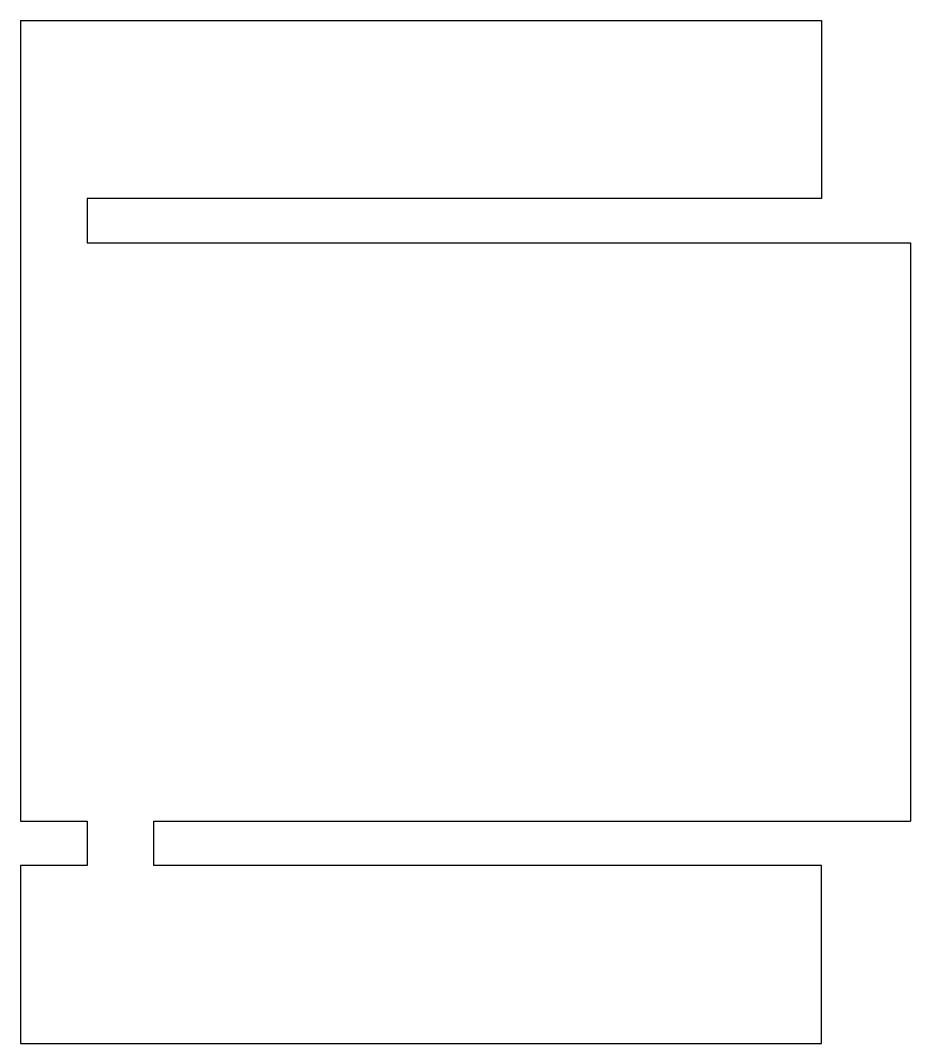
# Model space of a CAD drawing. Extents: x -20 to 20, y -23 to 23.
import ezdxf

# ---------------------------------------------------------------- set-up
doc = ezdxf.new("R2010")
doc.units = 0
doc.layers.add('MODELSKETCH_VISIBLE', color=7, linetype='CONTINUOUS')

msp = doc.modelspace()

# ---------------------------------------------------------------- linework, layer by layer
at = {"layer": 'MODELSKETCH_VISIBLE'}
for p, q in [((-20, 23), (-20, -13)), ((-20, 23), (16, 23)), ((16, 23), (16, 15)), ((16, 15), (-17, 15)), ((-17, 15), (-17, 13)), ((-17, 13), (20, 13)), ((20, 13), (20, -13)), ((-20, -13), (-17, -13)), ((-17, -13), (-17, -15)), ((-14, -15), (-14, -13)), ((-14, -13), (20, -13)), ((-20, -15), (-20, -23)), ((-17, -15), (-20, -15)), ((16, -15), (-14, -15)), ((16, -23), (16, -15)), ((-20, -23), (16, -23))]:
    msp.add_line(p, q, dxfattribs=at)

doc.saveas('drawing.dxf')
